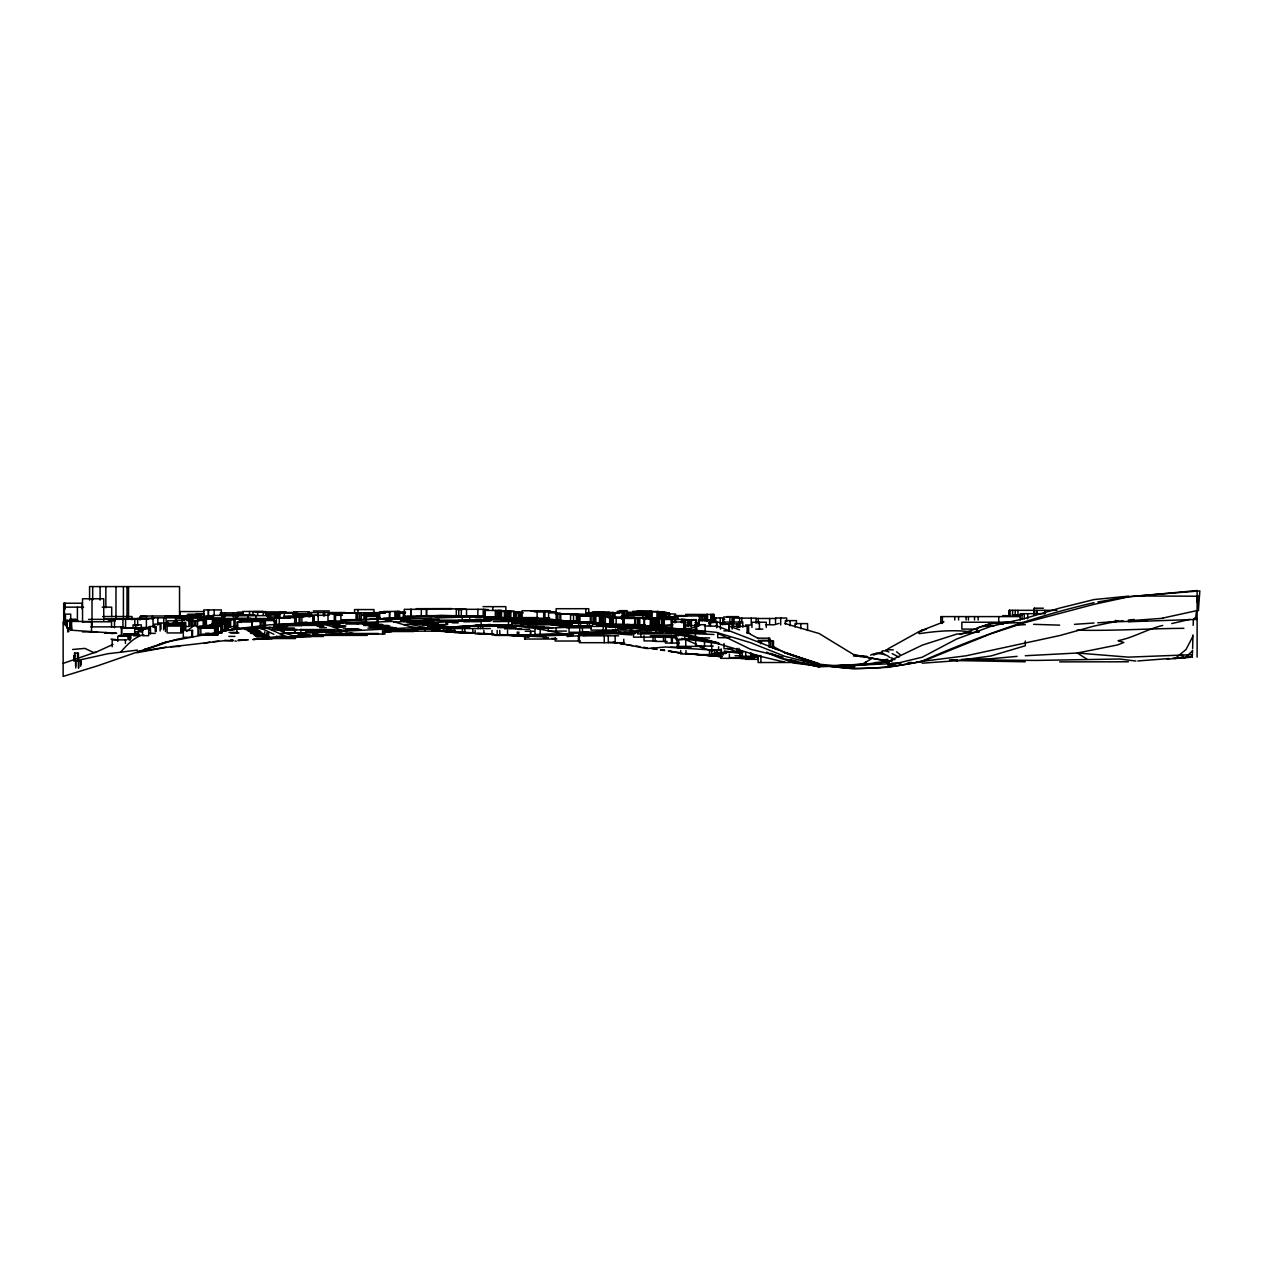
<?xml version="1.0" encoding="UTF-8"?>
<svg xmlns="http://www.w3.org/2000/svg" width="1263" height="1263" viewBox="0 0 1263 1263"><rect width="100%" height="100%" fill="white"/><g stroke="black" fill="none" stroke-linecap="round" stroke-linejoin="round"><path stroke-width="1.5" d="M1192.635 648.472L1192.919 634.957M1193.172 625.39L1193.377 619.738M1192.225 657.439L1192.556 650.271M1196.314 612.239L1195.508 619.454L1194.687 618.049M1196.724 602.277L1197.545 596.894L1198.366 610.597L1199.85 590.91L1128.396 596.625L1097.847 601.993M1192.888 636.315L1186.036 649.482L1174.953 658.702M75.196 660.991L107.955 653.713L120.569 652.229C126.932 645.014 134.099 637.041 143.777 634.705M186.561 631.421L194.044 625.39L197.438 625.848M1184.726 657.991L1192.525 650.903M862.85 663.817L872.228 658.291L868.77 657.66M926.647 628.895L918.185 632.51L919.353 633.647C936.372 631.184 954.118 629.479 971.279 631.974M1135.911 661.07L1119.571 659.018L1036.276 660.423L962.438 659.775M887.857 648.914L922.211 629.858M1005.159 623.18L1022.746 622.501M1168.922 658.544L1137.821 660.959M112.975 644.43L97.519 651.503L63.15 663.391M988.424 624.38L997.77 622.77M601.504 625.943L646.388 628.879C671.063 629.163 695.834 636.584 719.263 643.356M488.86 624.601L429.325 628.485L490.344 624.617M432.704 628.611L419.379 629.006M136.736 652.75L164.869 647.587L224.782 640.625L232.55 640.83M235.865 627.553L230.466 629.748L219.92 631.516M922.211 630.253L943.919 621.775M239.307 628.153L225.524 630.584M960.196 634.5L990.934 623.164C988.613 626.795 970.773 626.038 977.878 632.021M1197.119 657.092L1197.119 590.531L1128.396 596.91L1094.026 604.33L1025.303 622.533L990.934 633.758L922.211 661.544L887.857 667.322L853.488 668.869L819.134 665.048L784.765 656.302L750.396 642.63L716.042 632.274L647.319 625.864L612.95 624.869L544.227 618.933L441.134 615.397L269.319 624.838L234.965 628.99L166.242 641.983L97.519 665.854L63.15 676.415L63.15 621.743M441.134 627.664L442.603 627.19L441.134 627.301M159.501 644.209L166.242 642.046M425.236 628.658C406.26 628.753 387.836 615.728 368.464 619.549M986.277 625.011L982.882 626.527L986.956 625.817M694.729 627.427L688.209 628.753L690.861 629.653M341.61 633.347L329.217 635.052L252.805 639.52M576.986 621.222L548.821 621.933M586.19 621.901L591.763 622.264M1094.026 602.656C1034.886 616.249 977.736 636.789 922.211 661.102C882.632 669.927 840.7 672.027 801.547 660.028L806.552 659.87L819.134 664.227L833.296 665.475L853.993 665.017M204.022 643.467L209.69 642.078M421.368 628.232L416.159 629.132M238.028 640.736L246.838 639.71M887.857 665.49L922.211 657.218L956.58 639.046L990.934 626.353L1025.303 618.349L1059.657 608.087L1094.026 599.562L1128.396 596.152M260.683 627.016C271.087 627.995 279.944 635.131 289.432 637.215L254.605 639.189L303.688 636.047M854.83 666.817L847.094 666.832M875.212 662.554L891.946 661.117M1171.748 623.559L1189.809 619.407M386.383 631.2L413.68 629.227L412.385 629.085M184.682 638.083C170.584 639.331 158.159 646.703 144.519 649.229M418.29 629.085L411.959 629.416M329.832 635.021L331.427 634.689L313.161 635.589M1118.402 620.938L1094.026 626.069L1059.657 635.573L966.069 655.797L916.859 662.033M889.594 661.607C880.832 662.68 893.478 665.648 896.604 665.617M571.034 620.938L569.629 621.222L569.755 624.743M564.529 621.854L570.544 621.27M708.827 622.927L715.6 621.964L710.974 621.649M421.116 623.685L411.201 624.538L429.515 628.406M322.333 635.384L312.75 632.826L280.054 633.521M283.875 635.731L253.468 639.52M563.961 621.017L558.593 621.917L548.979 620.749M886.61 662.412L889.073 662.112M166.242 647.145L142.766 650.887M254.337 638.889L258.962 638.478M559.919 620.701L555.641 621.412M1162.749 625.438C1147.657 628.958 1133.669 637.578 1118.071 640.688L1123.833 642.457L1117.471 644.951L1077.323 653.018L1025.303 655.734M244.359 628.248L233.56 629.258M882.127 660.139L887.857 659.27M415.101 628.737L418.685 628.216M875.796 663.407L887.857 661.686L922.211 645.156L956.58 634.137L979.488 631.879M306.941 622.028L297.942 623.18M137.572 651.487L141.361 650.966M987.145 625.832L994.076 625.738M860.087 656.744L863.829 656.239M120.569 652.229L137.351 650.082M248.369 639.82L240.728 640.073M873.08 654.96L874.864 654.739M876.554 663.77L879.095 663.454M605.387 624.08L623.717 624.427M1108.867 622.059L1147.041 620.78M656.902 626.48L672.958 624.869M213.384 641.667L218.909 641.067M1128.396 620.07L1134.032 619.47M578.596 634.468L612.95 632.479L634.942 633.631M342.983 633.363L338.058 633.742M557.836 622.091L536.586 623.085L591.542 622.327M576.812 621.617L550.352 621.933M566.582 621.838L563.077 621.57M641.083 625.343L625.517 624.475M1190.267 657.328L1167.123 659.175M391.498 630.142L397.229 629.637M72.591 649.482L84.905 648.393L93.415 652.418L95.909 652.497M1162.749 618.081L1198.587 610.25M853.488 665.206L880.721 662.854M383.984 631.342L404.523 629.59M383.873 631.437L404.87 629.653M1172.806 658.212L1192.256 656.602M1094.026 623.006L1074.529 624.332M1109.103 622.043L1097.8 622.801M1112.861 621.743L1116.618 621.443L1115.671 620.338M133.767 635.873L137.556 635.573M718.363 642.772L692.534 638.478M900.677 663.264L845.626 665.68M440.755 628.264L490.77 624.538M961.585 659.381L990.934 658.749L1017.11 656.365M1128.396 620.828L1162.749 618.286M907.955 662.696L911.523 662.444M439.224 619.454L393.646 622.185M922.211 663.201L956.58 660.723L990.934 655.971L1025.303 645.756L1025.303 641.02M277.797 638.02L279.218 637.926L276.439 636.205M353.324 633.347L336.874 634.436M338.058 634.263L351.414 633.331M415.59 627.49L312.75 632.826M346.804 631.689L340.947 630.048L271.577 629.921M502.658 634.673L533.554 636.236L573.402 634.815M291.216 637.105L347.593 633.394M340.6 634.184L352.219 633.41M1013.81 621.617L995.118 623.306L1003.611 624.001M870.633 655.197C872.401 652.908 885.489 652.766 889.626 657.407M232.55 639.788L230.924 639.82L233.402 640.515L224.435 640.467M384.441 631.247L442.95 627.916L441.134 627.9M1086.954 659.175L1077.323 653.018L1128.396 657.139L1192.351 654.692M509.857 625.438L537.328 628.642L572.881 627.064M322.775 634.61L313.24 635.163L326.596 634.642M543.358 637.91L548.047 638.083M299.82 635.921L294.026 636.236L301.778 635.952M675.879 619.375L678.12 619.28M766.673 652.118C802.163 670.637 841.963 667.559 880.216 662.933L819.134 666.864L801.942 662.57M1016.21 625.122L1025.303 624.648M1113.934 621.396L1123.186 620.907M1197.119 619.359L1128.396 621.759M404.049 624.648L475.504 619.88L524.145 619.833M427.762 628.437L413.348 629.306M330.448 634.658L313.256 635.463M493.28 621.601L552.057 621.017M957.386 659.981L952.113 660.154L957.701 660.533L952.334 659.996L955.87 659.933M612.95 631.753L521.935 635.557L505.989 634.705M521.319 623.701L530.87 623.259M1183.889 628.327C1148.225 628.564 1112.624 631.026 1076.944 630.158M301.32 636.426C289.843 637.831 280.591 628.753 269.319 627.411M1194.34 618.791L1195.777 618.728M530.87 623.322L521.319 623.733L588.211 622.533M469.173 625.99L473.925 625.801M511.768 622.88L532.765 622.043M294.595 636.268L303.688 635.889M521.303 622.249L528.755 622.012M469.11 626.148L475.504 625.943M536.586 622.059L511.768 622.991L559.493 622.028M540.959 621.68L575.139 621.096L571.902 620.733M475.504 625.848L468.873 626.085L470.152 626.116M126.079 628.327L131.873 628.121M385.578 619.644L479.829 616.533M592.852 622.438L555.609 622.043M391.372 621.491L275.05 625.264M867.713 664.006L831.464 666.122M416.964 616.155L423.405 615.965M662.586 625.943L647.319 626.369L632.795 624.585L638.983 624.853L637.562 624.632M141.014 627.9L150.171 627.664M548.016 620.78L540.564 621.001L549.405 621.112M238.265 639.962L241.549 639.883M690.735 629.148L655.418 628.769L640.467 625.848M567.055 636.505L612.95 633.631L631.942 634.926L618.744 632.084M894.946 659.57L892.294 659.523L891.331 661.007M555.089 621.428L540.406 621.743L560.235 621.664M170.568 646.624L179.709 646.435M570.087 620.764L540.611 621.285M561.404 621.775L576.686 621.507M951.292 660.265L952.444 660.249L949.381 659.87M774.993 649.119L779.003 649.766M563.314 621.98L576.686 621.806M411.77 624.427L409.796 624.19M1059.657 625.153L1033.608 624.332M509.178 618.112L519.582 617.86L544.227 620.465M551.678 622.675L592.331 622.817M1128.396 661.78L1059.657 661.891M568.003 621.838L576.828 621.822M662.365 625.374L671.774 625.359M483.003 606.65L505.863 606.65L505.863 612.539M83.611 607.156L64.192 607.156L64.192 624.332L64.539 607.156M102.161 607.156L111.697 607.156L111.697 616.707M1034.271 608.198L1034.271 615.081L1034.255 608.198L1043.364 608.198M416.253 608.687L451.491 608.577M465.368 608.924L426.278 608.798L426.278 615.665L458.753 615.665L458.753 608.798M428.694 609.334L404.271 609.334L404.128 618.949M485.181 609.303L461.311 609.303L461.311 616.17L485.181 616.17M457.395 609.555L462.511 609.555M484.787 609.571L488.26 609.571M1035.723 610.329L1009.026 610.329L1009.026 615.476M1056.91 610.329L1036.339 610.329L1036.339 613.771M540.974 610.739L522.061 610.739L522.061 617.607L537.833 617.607M619.312 610.661L627.143 610.661L627.143 615.807M313.319 610.929L329.39 610.929M500.843 610.96L509.352 610.96L509.352 617.828L493.233 617.828M530.728 610.866L550.463 610.866M499.927 611.26L513.694 611.26L513.694 618.128L483.303 618.128M532.749 611.166L549.294 611.166M636.631 611.245L651.85 611.245L651.85 618.128L637.531 617.939M203.896 611.56L180.056 611.56L180.056 617.402M263.209 611.466L242.733 611.466L242.733 614.907M383.447 611.45L399.692 611.45L399.692 618.333L383.447 618.333M499.927 611.497L515.051 611.497L515.051 618.365L489.981 618.365M535.259 611.529L547.653 611.529M617.086 611.418L623.985 611.418L623.985 614.86M632.731 611.339L658.512 611.529L658.512 618.412M534.138 611.718L554.252 611.718M626.701 611.624L627.569 611.624M638.21 611.608L661.97 611.845L661.97 618.728M255.079 611.892L286.038 611.892M389.604 611.955L379.405 611.955L379.405 618.838L389.604 618.838L389.604 611.955L389.462 618.838M397.75 612.066L405.676 612.066M514.42 612.113L519.819 612.113L519.819 618.981L507.963 618.981M592.615 612.002L604.298 612.002M237.302 612.176L242.906 612.176M555.373 612.302L556.162 612.302M593.721 612.208L609.524 612.208M660.849 612.129L664.512 612.129L664.512 617.291M293.726 612.46L279.944 612.46L279.944 617.607M308.346 612.587L345.415 612.508M371.827 612.634L383.873 612.634M514.136 612.397L521.319 612.397L521.319 619.265L509.415 619.265M587.895 612.634L613.818 612.476L613.818 617.623M661.007 612.413L666.58 612.413L666.58 617.56M220.22 612.855L242.985 612.855M265.293 612.823L288.627 612.823M328.491 612.902L385.468 612.729M398.492 612.681L404.176 612.681M513.946 612.681L522.771 612.681M597.746 612.729L610.218 612.729M631.689 612.713L633.158 612.713M660.754 612.744L669.422 612.744L669.422 616.186M272.524 612.95L295.084 613.013M357.318 613.108L340.884 613.139L340.884 620.022L357.255 620.022L357.255 613.139M385.168 613.06L376.248 613.06L376.248 616.502M398.003 612.965L405.391 613.108M513.978 612.95L523.024 612.95M586.664 613.123L618.933 613.044M265.088 613.344L268.861 613.344M332.295 613.344L342.431 613.297M364.06 613.344L373.627 613.376M555.531 613.234L560.74 613.234L560.74 620.117L544.937 620.117M597.036 613.187L618.681 613.187M629.716 613.329L648.314 613.329L648.314 618.491M307.319 613.597L311.345 613.597M1044.612 613.676L1020.251 613.676L1020.251 620.022M196.207 613.802L204.448 613.802M301.494 613.881L311.519 613.881L292.984 614.15M342.32 613.818L328.001 613.96L328.001 620.828L335.516 620.828L335.516 613.96M557.409 613.913L574.791 613.913M237.081 614.086L243.459 614.086M333.164 613.96L340.726 613.96M555.42 614.102L577.98 614.15M627.727 614.197L645.867 614.197L645.867 617.623M667.985 613.976L675.516 613.976L675.516 617.418M187.871 614.244L203.959 614.244M219.762 614.465L237.697 614.465M265.688 614.276L280.702 614.276M292.921 614.339L301.762 614.339M335.437 614.228L341.231 614.228M555.594 614.244L610.755 614.26L610.645 623.827M685.698 614.402L714.021 614.481L714.021 621.364L712.79 621.364M219.809 614.749L223.346 614.749M250.137 614.639L253.863 614.639M294.216 614.718L307.383 614.718M362.876 614.607L371.559 614.607M575.928 614.528L583.853 614.671M233.75 614.781L239.623 614.781M298.542 614.844L310.635 614.844M362.386 614.765L379.484 614.876M570.497 614.765L588.779 614.765M233.213 615.16L252.505 615.207M306.577 615.034L318.276 615.081L318.181 621.949M370.896 615.034L379.768 615.034M576.717 615.097L584.422 615.081M186.608 615.286L200.359 615.286M256.121 615.318L212.152 615.444L212.152 619.107M316.066 615.302L329.138 615.302M334.806 615.302L342.462 615.302M362.56 615.302L366.491 615.302L366.491 622.17L316.066 622.17M600.809 615.523L578.028 615.365L578.028 620.512M223.472 615.681L268.23 615.649L268.23 619.312M603.714 615.76L577.949 615.713L577.949 622.58M674.331 615.57L687.167 615.57M186.924 615.997L140.698 615.997L140.698 619.438M207.179 615.886L213.052 615.886M266.682 616.028L278.413 616.028M600.541 615.934L612.808 615.87M165.248 616.091L192.181 616.091M195.654 616.218L212.342 616.218M283.828 616.186L295.51 616.186M304.857 616.328L310.714 616.328M404.271 616.202L428.694 616.202M102.65 616.533L132.015 616.533L132.015 619.738M146.729 616.533L139.988 616.533L139.988 619.975M287.743 616.533L305.693 616.533M365.433 616.486L378.111 616.486L378.111 623.369L361.565 623.369M407.096 616.549L431.851 616.549M434.456 616.423L484.724 616.439M599.83 616.423L605.372 616.423L605.372 623.291L602.956 623.291L602.956 616.423M1020.251 616.597L940.777 616.597L940.777 623.464M175.746 616.707L213.21 616.66M308.425 616.707L310.224 616.707M726.746 616.628L738.602 616.628M285.185 617.054L303.594 616.897M599.925 616.96L613.092 617.039L613.092 623.906L592.126 623.827M661.323 616.912L674.268 616.912M198.275 617.291L166.1 617.291L166.1 624.632M376.816 617.386L380.321 617.386M608.529 617.149L634.531 617.228M661.812 617.37L677.347 617.37M376.627 617.449L380.289 617.449M609.729 617.639L626.038 617.639M186.577 617.796L153.044 617.796L153.044 626.953M285.549 617.654L287.096 617.654M543.927 617.749L549.594 617.749M608.498 617.796L625.027 617.86M628.564 617.765L649.071 617.875M189.339 618.128L222.051 618.128M268.166 618.033L290.348 617.939M653.524 618.049L672.784 617.907M713.09 617.939L722.752 617.939L722.752 624.806M153.991 618.381L137.667 618.381L137.667 625.706M190.539 618.286L175.967 618.286L175.967 623.78M232.976 618.239L250.516 618.239M535.259 618.396L547.653 618.396M649.04 618.396L658.07 618.317M661.844 618.349L674.931 618.349M115.517 618.681L153.786 618.507M200.359 618.538L233.702 618.475M247.895 618.523L272.24 618.491M534.138 618.586L549.279 618.586M648.472 618.507L656.129 618.507L656.129 625.374L651.74 625.374M756.063 618.491L776.208 618.491M112.833 618.886L141.614 618.838M214.11 618.949L240.207 618.949L240.207 622.375M259.325 618.933L274.576 618.933M392.193 618.949L410.254 618.949M497.259 618.791L518.225 618.791L518.225 611.924M537.485 618.917L549.516 618.917M654.139 618.759L644.509 618.949L644.509 625.817L662.554 625.943M662.317 618.744L672.326 618.917L672.374 628.848M64.966 619.233L65.155 624.948M69.623 619.233L75.954 619.233M105.066 619.217L130.863 619.217M197.675 619.154L245.148 619.154M260.446 619.044L274.008 619.044M500.653 619.059L505.468 619.059M538.954 619.17L549.01 619.17M653.697 619.186L649.119 619.186L653.697 619.423M661.701 619.075L669.501 619.075M88.568 619.391L148.592 619.249M255.41 619.486L270.629 619.486M500.543 619.423L506.352 619.423M540.248 619.249L549.279 619.249M661.512 619.486L685.067 619.407L685.067 622.848M723.099 619.312L724.788 619.312M240.791 619.675L254.416 619.675M342.368 619.738L363.965 619.612L363.965 612.744M511.073 619.549L522.771 619.549M542.237 619.501L553.999 619.501M683.504 619.644L688.556 619.644L688.556 626.527M215.105 619.817L235.139 619.817L235.139 626.685L228.303 626.685M253.784 619.833L270.961 619.833M683.362 619.865L690.451 619.865L690.451 625.011M184.493 620.18L177.12 620.18L177.12 623.622M214.205 620.228L230.64 620.228L230.64 627.111L229.424 627.111M423.831 620.18L486.665 620.18L486.665 616.739M512.62 620.038L525.345 620.038M685.951 620.228L696.008 620.133M66.592 620.512L78.022 620.512M400.56 620.496L430.888 620.496M458.043 620.512L491.149 620.512M507.031 620.417L530.997 620.417M186.94 620.591L199.538 620.591M229.424 620.717L213.905 620.717L213.905 624.143M251.163 620.559L275.034 620.559L275.034 627.427L251.163 627.427M427.241 620.733L490.897 620.733L490.897 617.307M557.409 620.78L574.791 620.796M108.381 620.843L115.28 620.843M175.225 620.812L167.616 620.812L167.616 625.974M239.765 620.922L250.295 620.922M479.735 620.891L488.892 620.891M541.322 621.001L576.844 621.017M244.612 621.238L265.388 621.254L265.388 628.121L251.1 628.121M451.601 621.128L458.485 621.128M458.99 621.285L465.858 621.285M550.652 621.254L577.317 621.143M66.844 621.349L91.536 621.585L91.536 631.895L82.474 631.895M216.589 621.412L228.003 621.412L227.766 629.163L226.582 629.163L226.582 622.296M240.333 621.333L263.951 621.443M403.386 621.554L415.085 621.554M562.493 621.554L577.333 621.554M82.695 621.791L111.57 621.791L111.57 627.285M463.632 621.759L470.168 621.759M471.431 621.664L479.877 621.664M541.432 621.68L555.941 621.68M564.466 621.743L577.459 621.743M252.853 621.87L237.018 621.901L237.018 628.769L254.652 628.737M314.661 621.949L318.276 621.949M537.28 622.075L567.308 622.091M569.234 621.949L593.263 622.106M722.483 622.043L742.786 622.043L742.786 627.206M214.473 622.296L227.766 622.296M416.632 622.17L432.562 622.17M449.281 622.17L456.953 622.17M538.575 622.264L561.924 622.264M563.756 622.28L595.836 622.233L595.836 615.365M1006.99 622.233L961.869 622.233L961.869 629.1L977.562 629.1M173.157 622.422L185.74 622.422L185.74 629.29L184.745 629.29L184.745 622.422M407.239 622.501L434.44 622.391M534.896 622.627L594.21 622.58L594.21 615.713M709.332 622.438L716.674 622.438L716.674 627.6M418.763 622.785L435.956 622.785M452.265 622.848L458.28 622.848M547.305 622.88L593.863 622.675M595.947 622.675L602.514 622.801L602.514 615.934M695.487 622.848L699.37 622.848M157.717 622.975L165.232 622.975L165.232 628.121M213.479 623.069L224.972 623.069M329.248 623.133L343.189 623.133M565.445 622.927L575.581 622.927M167.505 623.354L183.83 623.354L183.83 630.237M299.457 623.212L303.909 623.212M304.857 623.196L311.708 623.196M320.502 623.306L331.127 623.306M420.847 623.291L438.293 623.291M521.808 623.433L527.634 623.433M545.995 623.259L547.447 623.259M574.255 623.227L599.309 623.369M165.106 623.543L168.958 623.543M308.425 623.575L315.813 623.575M522.708 623.669L535.386 623.669M595.41 623.543L599.136 623.543M65.202 623.843L63.703 623.843L63.703 603.225L82.095 603.225L82.095 608.845M289.385 623.764L308.74 623.906M357.35 623.89L368.701 623.89M521.872 623.811L528.881 623.811M720.731 623.954L737.987 623.954L737.987 627.395M211.647 623.969L225.572 623.969L225.572 630.837L220.788 630.837M345.778 624.017L358.108 624.017M521.508 624.143L535.196 624.143M593.026 624.033L609.476 624.033M300.72 624.317L279.281 624.475L279.281 617.607L296.268 617.607L296.268 624.475M362.844 624.332L382.026 624.332M522.093 624.269L547.226 624.269M290.458 624.538L293.821 624.538M327.859 624.569L339.968 624.569M419.363 624.569L447.607 624.569L447.607 621.128M538.543 624.743L571.997 624.743L571.997 621.317M599.025 624.664L628.169 624.601M628.564 624.632L645.267 624.743M274.008 624.932L290.348 624.822M422.221 625.011L444.781 625.011M596.815 624.901L610.234 624.901M637.531 624.806L644.967 624.806M209.563 625.106L222.525 625.106L222.525 631.974L221.562 631.974M332.611 625.232L339.352 625.232M364.028 625.153L383.273 625.153M510.82 625.122L523.166 625.122M645.267 625.28L624.048 625.264L624.19 617.86M745.549 625.027L751.232 625.027L751.232 618.16M205.506 625.406L221.262 625.422M300.799 625.438L323.502 625.311M363.697 625.469L388.325 625.469M475.567 625.406L504.205 625.406M618.538 625.517L634.815 625.311M65.439 625.595L65.439 614.15L70.712 614.15L70.712 619.88M286.559 625.69L301.399 625.69M333.227 625.659L344.168 625.659M426.862 625.58L440.519 625.58M474.493 625.722L522.424 625.722L522.424 622.28M610.582 625.659L630.19 625.659M643.199 625.627L644.304 625.627M649.214 625.58L653.524 625.58L653.524 618.712M672.326 625.801L664.322 625.801L664.322 618.917M199.586 626.038L206.374 626.038L206.374 619.154M233.544 625.817L237.428 625.817M334.711 626.022L345.967 626.022M368.749 625.927L389.699 625.927M468.32 625.848L510.536 625.848M517.877 626.022L537.485 626.022M559.667 626.022L592.426 625.927M427.683 626.243L444.639 626.243M494.354 626.243L508.484 626.243M645.803 626.227L662.522 626.227L662.522 619.359M732.493 626.337L748.612 626.337L748.612 633.205L747.143 633.205L747.143 626.337M185.582 626.495L188.897 626.495L188.897 619.628M205.711 626.385L221.83 626.385L221.83 633.252L217.062 633.252M274.26 626.432L287.601 626.432M317.171 626.369L323.817 626.369M334.963 626.432L342.826 626.432M528.66 626.574L544.242 626.574M616.597 626.401L571.792 626.401L571.792 621.254M650.871 626.353L662.901 626.337M199.128 626.716L204.638 626.716L204.638 619.833L197.549 619.833L197.549 626.716M274.008 626.78L284.759 626.78M371.117 626.637L388.909 626.637M429.404 626.669L447.291 626.669M615.176 626.622L635.068 626.622M66.513 626.906L67.176 620.038L66.797 627.395M71.549 626.874L70.933 630.316M90.762 626.874L121.706 626.874L121.706 633.758M335.737 627.032L345.241 627.032M446.486 626.985L466.884 626.985M121.122 627.379L124.848 627.379M200.217 627.316L197.217 627.316L197.217 620.449L203.785 620.449L203.785 627.316M369.933 627.301L392.351 627.253M449.817 627.174L469.836 627.174M534.217 627.253L549.152 627.253M141.156 627.537L150.202 627.537M202.033 627.458L217.615 627.458L217.615 634.326L202.033 634.326M319.665 627.648L326.407 627.648M430.778 627.443L448.728 627.443M497.606 627.648L515.572 627.648M120.838 627.853L134.731 627.79L134.731 634.658M139.214 627.743L150.029 627.743M377.479 627.695L396.093 627.695M438.466 627.806L446.865 627.806M566.329 627.822L591.289 627.822M124.548 628.153L141.061 628.153M273.345 627.995L294.137 627.995M367.912 628.09L376.074 628.09M538.654 628.058L552.626 628.058M618.886 628.074L640.862 628.074M657.881 628.121L672.453 628.121M71.028 628.264L66.971 628.216L66.797 620.512M135.22 628.39L140.288 628.39M228.003 628.279L227.008 628.279L227.008 621.412M252.568 628.311L263.951 628.311L264.014 621.254M377.037 628.516L395.761 628.516M414.185 628.485L490.312 628.548M620.101 628.674L626.543 628.674M67.87 628.721L71.738 628.721M343.189 628.816L357.571 628.816M415.369 628.942L438.514 628.769M504.521 628.816L521.319 628.816M664.812 628.721L671.19 628.721M135.425 629.163L145.087 629.163M244.738 629.163L256.831 629.163M345.825 629.148L359.024 629.148M381.821 629.053L398.966 629.053M755.716 629.132L762.852 629.132M277.371 629.479L296.916 629.479M415.385 629.242L440.013 629.242M518.067 629.369L529.686 629.369M245.843 629.716L257.92 629.716M300.215 629.542L334.6 629.542M346.899 629.606L360.255 629.606M397.135 629.732L413.585 629.732M224.009 629.937L224.972 629.937M226.614 629.874L234.46 629.874M693.261 629.937L696.418 629.937M345.967 630.205L361.407 630.205M632.858 630.095L591.037 630.095L591.037 626.653M138.22 630.332L143.177 630.332M247.501 630.679L259.625 630.679M384.631 630.711L414.217 630.726M668.174 630.726L692.266 630.726M629.858 630.805L651.534 630.805M723.841 630.869L729.272 630.869L729.272 624.001L720.431 624.001L720.431 629.148M384.205 631.216L403.055 631.263M404.744 631.153L452.091 631.153M525.203 631.279L533.933 631.279M566.503 631.074L548.253 631.074L548.253 627.632M597.067 631.137L611.229 631.137M249.016 631.468L260.225 631.468M383.968 631.516L413.996 631.516M605.04 631.421L616.186 631.421M134.494 631.832L142.451 631.832M305.835 631.768L339.763 631.768M383.92 631.784L391.593 631.784M384.11 631.942L389.209 631.942M603.698 632.068L582.432 632.068L582.432 628.627M673.179 631.895L697.523 631.895M217.347 632.305L221.262 632.305M250.295 632.226L261.394 632.226M588.542 632.289L569.06 632.289L569.06 628.863M638.352 632.305L615.697 632.305L615.697 628.863M229.045 632.416L237.839 632.416M616.344 632.558L635.605 632.558M662.901 632.416L640.025 632.416L640.025 628.99M305.962 632.81L284.001 632.81L284.001 629.369M475.456 632.684L454.506 632.684L454.506 627.522M230.892 633.016L238.944 633.016M475.725 633.11L464.8 633.11L464.8 629.684M678.847 633.11L705.891 633.11M149.145 633.363L155.27 633.363M205.711 633.252L209.5 633.252M250.563 633.379L263.083 633.379M344.61 633.489L378.411 633.489M492.917 633.837L475.125 633.837L475.125 630.395M671.506 633.884L637.483 633.884L637.483 630.442M253.295 634.215L264.109 634.215M325.601 634.073L384.962 634.073L384.962 628.927M535.07 634.452L559.809 634.452M297.926 634.705L310.13 634.705M539.522 634.563L552.705 634.563M312.166 634.831L336.432 634.831M527.934 634.989L492.002 634.989L492.002 630.411M545.158 634.815L530.381 634.815L530.381 631.374M119.922 635.226L130.847 635.226L130.847 638.668M254.352 635.21L265.877 635.21M322.065 635.021L365.575 635.021M526.56 635.021L539.112 635.021M315.197 635.384L367.28 635.384M495.112 635.415L518.509 635.415M119.132 635.652L130.073 635.652M650.35 635.699L678.72 635.699M583.206 635.826L618.602 635.826M129.031 636.284L117.791 636.284L117.791 641.43M255.252 636.189L267.867 636.189L267.867 632.763M228.792 636.378L234.902 636.378M294.39 636.473L323.407 636.473M256.563 636.852L269.682 636.852M295.226 636.615L310.982 636.615M676.526 637.136L633.521 637.136L633.521 631.989M709.68 637.91L695.439 637.91L695.439 634.468M729.825 637.689L717.731 637.689L717.731 632.542M269.035 638.083L274.639 638.083M758.258 638.178L769.799 638.178L769.799 641.62M271.608 638.541L295.542 638.541M260.052 638.762L271.877 638.762M556.841 639.031L524.713 639.031L524.713 635.589M697.413 639.22L700.965 639.22M701.754 639.488L676.021 639.488L676.021 634.326M682.194 639.52L678.61 639.52L678.61 646.388L700.491 646.388M126.489 639.883L112.17 639.883L112.17 646.751M580.427 641.02L555.136 641.02L555.136 637.578M656.207 640.909L644.051 640.909L644.051 635.763M758.289 640.941L773.493 640.941L773.493 647.808L772.593 647.808L772.593 640.941M667.117 641.43L655.118 641.43L655.118 637.989M624.475 642.693L579.37 642.693L579.37 635.826M679.162 643.041L665.38 643.041L665.38 637.894M713.263 646.088L695.645 646.088L695.645 640.941M670.306 647.288L679.462 647.288M690.956 647.73L677.268 647.73L677.268 644.304M733.377 648.708L723.983 648.708L723.983 643.546M721.52 650.208L711.811 650.208L711.811 646.767M743.733 651.803L736.929 651.803L736.929 648.377M736.771 652.324L721.189 652.324L721.189 648.898M726.288 653.445L711.448 653.445L711.448 650.019M697.444 653.966L680.662 653.966L680.662 650.524M698.534 654.597L710.769 654.597M704.312 654.755L723.383 654.929M735.003 655.75L738.808 655.75M73.87 655.939L73.87 661.086L73.838 655.939L75.638 655.939M758.747 656.271L739.834 656.271L739.834 651.108M754.674 657.202L757.768 657.202M751.627 657.628L729.383 657.628L729.383 654.187M746.97 657.66L754.674 657.66M720.62 658.339L742.297 658.339M741.46 658.686L754.137 658.686M745.517 659.333L758.147 659.333M801.326 662.475L758.116 662.522L758.116 655.655L760.879 655.655L760.879 662.522M792.785 662.822L803.615 662.822M796.748 663.533L803.789 663.533M589.679 622.422L590.626 622.422M1025.303 661.78L956.58 660.581M1002.838 615.649L1010.321 615.697M1021.814 615.002L1011.979 615.144L1020.551 615.365M1199.297 596.231L1135.532 595.962M475.504 617.718L481.235 617.796M485.039 617.844L496.501 618.002M541.038 620.307L509.857 619.896M252.126 628.2L266.304 628.39M705.18 640.088L653.95 629.921L597.431 625.817M684.83 625.39L699.023 625.769M688.888 638.383L713.216 641.841L658.386 629.59L599.357 625.832M704.438 625.99L715.016 626.164M456.369 632.258L475.504 633.252L431.599 630.805M612.95 617.133L615.76 617.197M853.488 656.002L866.86 656.286M255.489 638.873L256.342 638.904M588.7 622.075L592.442 622.17M564.624 622.043L593.278 622.848M123.742 634.073L139.435 634.658M593.531 622.912L577.98 622.343M138.298 634.658L126.726 634.152L129.473 634.247M482.987 633.41L493.801 634.058M491.149 634.058L477.335 633.347L492.87 634.215M90.131 631.832L97.519 632.1M674.158 632.889L713.974 634.484M125.732 634.042L139.025 634.626M131.873 634.389L139.625 634.673M623.875 632.384L635.321 632.905L631.516 631.942M104.592 633.063L113.433 633.41M124.232 633.931L139.372 634.61L124.232 633.9L136.593 634.579M627.269 624.538L645.488 625.311M131.873 634.294L139.372 634.61M511.768 618.27L530.839 619.107M444.939 631.642L475.504 633.237M529.276 636.726L499.406 634.642L545.9 637.026M721.773 656.665L685.493 653.539M738.95 657.423L742.77 657.597M105.145 633.047L112.786 633.41M721.599 622.896L724.694 623.038M456.243 631.879L436.035 630.853M475.504 633.142L463.805 632.258M548.047 638.225L543.643 637.989M551.868 638.415L555.673 638.604M105.145 632.905L114.696 633.394M802.652 662.949L800.505 662.838L804.231 663.107M71.896 630.253L116.512 633.284M830.312 665.822L841.505 666.501M105.145 632.589L116.606 633.331M544.227 637.657L548.047 637.91M534.438 623.259L538.354 623.527M500.748 634.61L529.023 636.836M528.518 636.52L519.046 635.794M609.129 642.22L612.95 642.504M670.29 635.968L676.037 636.441M111.018 639.078L117.57 639.804M695.076 622.643L698.897 622.975M675.942 637.941L653.034 635.936L653.003 640.909M681.673 638.447L683.062 638.589M686.409 638.952L719.057 643.783M877.043 653.666L875.543 653.492L880.737 652.418L884.826 654.55M720.984 650.619L665.617 647.003L646.988 648.551L626.732 644.73M234.965 641.004L236.276 641.162M1193.803 618.507L1194.956 618.649M779.05 623.385L774.187 624.806L765.788 624.743M694.745 624.601L699.765 625.28M1110.066 622.201L1111.661 622.422M695.029 624.917L698.865 625.485M724.283 650.998L739.85 653.381M616.77 642.851L612.95 642.251L617.528 643.088M620.591 643.435L624.411 644.019M651.14 648.472L656.855 649.356L653.034 648.614M695.218 625.28L698.66 625.801M619.391 643.372L632.589 645.582M636.142 645.977L639.946 646.735M643.641 647.303L647.319 647.887M653.034 648.472L656.855 649.071M660.675 649.687L664.496 650.303M670.227 651.219L674.047 651.834M677.852 652.434L681.673 653.05M853.488 655.102L887.857 660.849M314.077 622.122L330.748 626.132L340.947 630.048M550.052 624.427L567.182 627.332M629.621 624.68L648.914 628.785M537.328 628.642L569.945 635.052M653.95 629.921L648.519 628.958M620.465 643.609L624.853 644.398M550.81 621.696L551.773 621.87M751.943 655.592L758.447 656.855M643.451 625.69L662.128 629.274M887.857 661.465L853.488 654.487L819.134 633.521L784.765 623.48M888.884 652.008C887.479 650.729 879.474 649.924 882.505 652.355M442.934 628.295L455.533 630.947M717.984 643.656L759 655.876M255.331 627.158L263.856 629.558L273.897 634.294M784.765 658.923L819.134 666.975M750.396 653.966L784.765 662.144M782.855 657.155L750.396 649.214L717.763 633.237M790.496 659.712L798.121 661.623M612.95 629.606L616.597 630.537M716.042 652.103L721.047 653.46M655.418 628.769L658.37 629.59M712.727 651.155L700.097 647.161L703.965 647.43L699.955 645.772M819.134 663.612L784.765 652.655L819.134 664.37M628.942 632.652L631.753 633.489M890.889 657.77L892.736 658.339M690.64 638.194L694.287 639.346M727.109 648.345L741.602 653.366M819.134 664.212L784.765 652.276L716.042 625.674M716.042 621.364L725.088 624.632M728.704 625.943L739.55 629.874M746.78 632.495L750.396 633.805M815.503 663.991L784.765 652.734L772.735 646.261M901.798 664.701L898.861 663.249L891.646 663.312M770.698 653.334L783.013 658.212M893.288 649.845L885.947 649.703L886.784 649.987M898.94 657.155L892.231 653.65M1181.9 655.118L1183.273 655.686L1183.163 657.676L1180.968 657.344M686.441 640.025L696.576 644.335M761.621 642.409L758.289 640.736L759.631 642.551M769.988 646.609L773.319 648.282M772.088 646.814L777.14 649.419M750.396 634.247L759 638.873M896.556 651.787L900.061 654.581M865.644 662.144L867.602 664.496M1044.943 610.329L1044.943 613.771M1027.687 613.676L1027.687 618.823M1024.214 613.676L1024.214 618.823M1022.035 613.676L1022.035 618.823M1017.946 610.329L1017.946 615.476M1015.215 610.329L1015.215 615.476M1012.594 610.329L1012.594 615.476M1009.847 610.329L1009.847 615.476M1009.5 610.329L1009.5 615.476M998.733 616.597L998.733 621.743M978.162 616.597L978.162 620.022M974.531 616.597L974.531 620.022M968.437 616.597L968.437 620.022M966.116 616.597L966.116 620.022M958.57 616.597L958.57 620.022M954.749 616.597L954.749 620.022M942.419 616.597L942.419 623.464M807.562 630.474L807.562 623.606L795.043 623.606L795.043 627.032M800.805 623.606L800.805 628.753M796.464 624.064L796.464 620.622L785.412 620.622L785.412 624.064M790.117 620.622L790.117 625.785M786.66 621.459L786.66 618.017L775.514 618.017L775.514 623.18M780.692 618.017L780.692 624.901M769.641 618.491L769.641 623.638M769.072 640.309L769.072 647.193L770.777 647.193L770.777 640.309L760.736 640.309L760.736 643.751M768.835 638.178L768.835 641.62M766.262 627.411L766.262 622.249L751.974 622.249L751.974 627.411M759.442 622.249L759.442 629.132M758.258 618.491L758.258 623.638M756.063 623.306L756.063 618.16L734.087 618.096L734.087 623.243M750.901 652.829L750.901 656.271M745.723 652.829L745.723 656.271M742.297 651.108L742.297 656.271M741.823 618.096L741.823 623.243M740.481 650.319L740.481 655.465M740.007 622.043L740.007 627.206M739.629 618.096L739.629 623.243M739.313 622.043L739.313 627.206M738.981 648.377L738.981 651.803M736.976 623.954L736.976 627.395M733.172 616.628L733.172 623.496M732.982 623.954L732.982 627.395M732.145 629.116L731.987 616.991L723.683 616.991L723.683 623.859M729.872 616.991L729.872 623.859M728.956 624.001L728.956 630.869M720.226 617.939L720.226 623.085M718.6 646.767L718.6 650.208M717.1 650.019L717.1 653.445M716.642 622.438L716.642 627.6M715.679 617.939L715.679 621.364M714.795 617.939L714.795 621.364M714.558 651.487L714.558 654.929M713.642 614.434L713.642 621.301L710.769 621.301L710.769 614.434M713.09 614.355L713.09 621.238M712.632 614.434L712.632 621.301M711.811 614.355L711.811 621.238M711.385 642.662L711.385 646.088M710.438 622.438L710.453 625.88M710.153 625.153L710.153 620.007L698.534 620.007L698.534 625.153M709.459 651.487L709.459 654.929M709.269 620.007L709.269 625.153M707.58 621.128L707.58 615.981L678.057 615.981L678.057 619.423M707.248 614.26L707.248 621.128M706.87 614.402L706.87 621.27M705.701 615.981L705.701 621.128M704.312 615.981L704.312 621.128M704.501 639.22L704.501 646.088M702.56 615.981L702.56 621.128M700.965 615.981L700.965 621.128M699.37 615.981L699.37 621.128M696.766 624.711L696.766 631.595M696.355 626.543L696.355 619.659L691.035 619.659L691.035 626.543M695.913 619.659L695.913 626.543M691.445 619.659L691.445 626.543M689.393 619.865L689.393 625.011M688.856 636.047L688.856 639.488M687.704 619.644L687.704 626.527M685.967 650.524L685.967 653.966M685.762 639.52L685.762 646.388M684.814 636.047L684.814 639.488M684.293 621.98L684.293 628.848M684.12 621.98L684.12 628.848M683.851 619.407L683.851 622.848M682.509 619.265L682.509 622.706M681.483 619.265L681.483 622.706M677 637.847L677 643.009M675.642 619.265L675.642 622.706M674.568 619.265L674.568 622.706M672.326 637.847L672.326 643.009M671.427 637.894L671.427 643.041M671.158 618.917L671.158 625.801M669.611 613.976L669.611 617.418M668.364 612.744L668.364 616.186M665.317 612.413L665.317 617.56M663.864 619.359L663.864 626.227M663.517 637.989L663.517 641.43M663.407 617.291L663.359 612.002L662.396 612.002L662.396 617.149M662.822 618.049L662.822 624.917L658.291 624.885L658.291 618.017M661.528 618.049L661.528 624.917M660.944 611.845L660.944 618.728M660.423 611.702L660.423 618.57M659.902 611.608L659.902 618.491M659.475 611.702L659.349 624.885M658.97 611.608L658.97 618.491M658.07 611.513L658.07 625.185L656.839 625.185L656.839 618.317M657.502 611.529L657.502 618.412M657.234 611.513L657.234 618.381M655.876 628.99L655.876 632.416M654.992 618.507L654.992 625.374M652.229 618.712L652.229 625.58M651.55 611.339L651.55 618.223M651.487 618.949L651.487 625.817M650.287 618.949L650.287 625.817M649.877 611.339L649.877 618.223M649.403 617.433L649.403 612.287L628.343 612.287L628.343 615.728M647.887 612.287L647.887 617.433M647.209 628.99L647.209 632.416M646.798 613.329L646.798 618.491M645.535 619.012L645.535 615.586L621.601 615.586L621.601 619.012M644.098 617.765L644.098 624.632M642.772 615.586L642.772 619.012M640.815 633.71L640.815 637.136M639.694 617.765L639.694 624.632M639.346 625.264L639.346 618.381L623.464 618.444L623.464 625.311M638.273 618.381L638.273 625.264M637.231 618.381L637.231 625.264M635.163 618.381L635.163 625.264M634.815 618.444L634.642 625.311M630.632 628.863L630.632 632.305M625.974 610.661L625.974 615.807M624.254 616.123L624.254 612.697L615.097 612.697L615.097 617.844M624.001 618.444L624.001 625.311M623.764 639.267L623.764 642.693M622.959 617.796L622.959 624.664M622.422 612.697L622.217 619.012M617.733 626.653L617.733 630.095M616.155 617.796L616.155 624.664M615.144 635.826L615.144 642.693M613.36 617.149L613.36 624.033L612.413 624.033L612.208 617.039M612.523 612.476L612.697 623.954M611.75 617.086L611.75 623.954M609.682 616.96L609.682 623.827M608.277 635.826L608.277 642.693M607.913 614.26L607.913 617.686M606.287 626.653L606.287 630.095M606.129 626.653L606.129 630.095M604.251 635.826L604.251 642.693M603.746 616.423L603.746 623.291M603.304 626.653L603.304 630.095M601.472 615.791L601.472 622.675M601.251 614.26L601.251 617.686M601.046 614.26L601.046 617.686M600.73 615.697L600.73 622.564M599.467 615.791L599.467 622.675M596.673 622.975L596.673 626.401M594.873 615.365L594.873 622.233M593.026 615.713L593.026 622.58M591.068 622.864L591.068 615.981L579.97 615.981L579.97 622.864M590.31 615.981L590.31 622.864M589.395 622.975L589.395 626.401M588.732 612.634L588.732 608.703L556.162 608.703L556.162 612.634M587.374 622.975L587.374 626.401M585.795 608.703L585.795 614.592M580.475 622.975L580.475 626.401M579.701 628.863L579.701 632.289M578.991 615.365L578.991 620.512M578.58 622.975L578.58 626.401M578.407 635.857L578.407 641.02M576.402 614.765L576.402 621.633M573.528 614.765L573.528 621.633M570.608 614.102L570.497 621.633M566.44 621.317L566.44 624.743M559.067 613.234L559.067 620.117M556.178 612.902L556.178 619.77M556.13 627.632L556.13 631.074M544.969 611.75L544.969 618.617M543.69 611.75L543.69 618.617M540.169 629.29L540.169 634.452M537.138 611.75L537.138 618.617M535.07 629.29L534.865 634.815M530.792 631.216L530.792 635.021M528.344 622.58L528.344 626.022M525.061 635.589L524.919 639.031M520.751 622.28L520.751 625.722M520.182 612.397L520.182 619.265M518.825 631.942L518.825 634.989M518.777 612.113L518.777 618.981M517.309 631.942L517.309 634.989M516.22 611.924L516.22 618.791M515.825 625.374L515.825 628.816M514.136 611.497L514.136 618.365M512.21 621.396L512.21 624.822L481.124 624.822L481.124 621.396M510.852 611.26L510.852 618.128M508.515 610.96L508.515 617.828M508.515 621.396L508.515 624.822M507.568 630.411L507.568 634.989M507.379 610.96L507.379 617.828M506.542 610.96L506.542 617.828M505.421 610.96L505.5 617.828M505.121 610.96L505.121 617.828M500.574 610.439L500.574 617.323M499.738 610.439L499.738 617.323M499.769 630.411L499.769 634.989M498.885 610.439L498.885 617.323M498.601 610.439L498.601 617.323M497.764 610.439L497.764 617.323M497.164 630.411L497.164 634.989M496.106 610.439L496.106 617.323M495.333 610.439L495.333 617.323M492.823 606.65L492.823 610.582M489.065 617.307L489.065 620.733M485.103 617.323L485.103 610.439L485.024 620.18M483.887 630.395L483.887 633.837M483.255 609.303L483.255 616.17M482.766 624.948L482.766 628.548M480.556 624.948L480.556 628.548M478.267 624.948L478.267 628.548M477.967 609.303L477.761 616.17M472.883 629.684L472.883 633.11M469.725 616.739L469.725 620.18M466.536 609.303L466.536 616.17M462.274 616.739L462.274 620.18M462.4 629.242L462.4 632.684M456.306 608.798L456.306 615.665M446.107 621.128L446.107 624.569M443.424 627.711L443.424 631.153M437.472 627.711L437.472 631.153M432.688 627.711L432.688 631.153M431.346 618.744L431.346 622.17M426.768 609.334L426.768 616.202M424.889 627.711L424.889 631.153M421.4 609.334L421.211 616.202M417.437 627.711L417.437 631.153M414.896 627.711L414.896 631.153M411.091 609.334L411.091 616.202M410.885 609.334L410.885 616.202M404.618 612.066L404.618 618.949M403.307 612.066L403.307 618.949M399.171 611.45L399.171 618.333M398.698 611.45L398.792 618.333M398.098 611.45L398.098 618.333M397.687 611.45L397.687 618.333M397.277 611.45L397.277 618.333M395.951 611.45L395.951 618.333M394.893 611.45L394.893 618.333M382.563 628.927L382.563 634.073M377.053 616.486L377.053 623.369M374.29 612.776L374.29 616.202M374.006 613.013L374.006 609.571L354.556 609.571L354.556 613.013M365.417 615.302L365.417 622.17M361.329 612.744L361.329 619.612M359.687 612.871L359.687 619.738M357.982 609.571L357.855 619.738M356.055 613.139L356.055 620.022M340.994 630.647L340.994 634.073M334.253 613.96L334.253 620.828M324.591 612.508L324.591 615.949M323.486 612.508L323.486 615.949M317.866 612.508L317.866 615.949M313.145 616.06L313.145 622.943M312.877 616.06L312.829 622.943M311.298 612.508L311.298 615.949M309.246 615.239L309.246 611.797L293.695 611.797L293.726 617.607M305.757 631.279L305.757 634.705M300.926 629.369L300.926 632.81M300.041 617.054L300.041 623.922M299.094 617.054L299.094 623.922M296.837 611.797L296.837 615.239M294.674 617.607L294.674 624.475M294.863 629.369L294.863 632.81M294.595 629.369L294.595 632.81M284.333 612.46L284.333 617.607M278.665 614.465L278.665 617.907M276.581 614.276L276.581 617.718M276.439 617.939L276.439 624.822M275.192 614.276L275.192 617.718M274.371 620.559L274.371 627.427M274.15 618.065L274.15 621.507M270.377 614.276L270.377 617.718M268.687 633.41L268.687 636.852M266.746 632.763L266.746 636.189M266.177 615.065L266.177 611.624L253.026 611.624L253.026 615.065M264.741 631.768L264.741 635.21M263.241 611.624L263.241 615.065M263.02 621.443L263.02 628.311M261.062 621.238L261.062 628.121M260.21 621.238L260.21 628.121M257.684 611.624L257.684 615.065M255.9 615.649L255.9 619.312M252.205 621.901L252.205 628.769M251.842 621.901L251.842 628.769M249.521 611.466L249.521 614.907M248.132 615.649L248.132 619.312M241.344 619.028L241.344 622.454M240.002 619.028L240.002 622.454M239.37 618.949L239.37 622.375M237.791 612.855L237.791 616.518M237.744 621.901L237.744 628.769M236.734 615.649L236.734 619.312M236.891 628.99L236.891 632.416M235.486 615.318L235.486 618.981M233.955 619.817L233.955 626.685M233.339 612.855L233.339 616.518M229.424 620.228L229.424 627.585L228.461 627.585L228.461 620.717M224.703 612.855L224.703 616.518M224.609 615.318L224.609 618.981M224.451 623.969L224.451 630.837M222.825 615.444L222.825 619.107M221.956 612.855L221.956 616.518M221.357 615.807L221.357 609.918L203.848 609.918L203.848 617.781M220.836 626.385L220.836 633.252M217.094 628.169L217.094 635.052M216.526 627.458L216.526 634.326M214.615 627.743L214.615 634.61M214.173 609.918L214.173 615.807M213.273 618.538L213.273 625.406M212.389 618.538L212.389 625.406M208.553 609.918L208.553 617.781M208.253 609.918L208.253 617.781M205.332 619.154L205.332 626.038M203.848 619.833L203.848 626.716M203.217 620.449L203.217 627.316M200.88 613.802L200.88 617.244M198.923 628.169L198.923 635.052M195.039 620.591L195.039 625.753M194.865 620.591L194.865 625.753M192.955 626.464L192.955 619.58L182.267 619.628L182.267 623.069M191.913 630.426L191.913 637.294M191.408 619.58L191.408 626.464M189.829 619.628L189.829 626.495M183.088 631.595L183.088 624.711L165.453 624.711L165.453 631.595M182.977 623.354L182.977 630.237M182.188 624.711L182.188 631.595M181.698 632.937L181.698 626.069L167.111 626.069L167.111 632.937L180.814 632.937L180.814 626.069M179.535 617.449L179.535 586.585L89.578 586.585L89.578 600.083M175.51 617.291L175.51 622.801M163.764 617.796L163.669 629.842M160.969 629.29L160.969 624.143L154.339 624.143L154.339 627.585M160.117 624.143L160.117 631.011M157.812 617.796L157.812 625.122M156.217 631.642L156.217 626.495L149.145 626.495L149.145 629.921M155.27 626.495L155.27 631.642M152.428 615.997L152.428 619.438M150.502 633.979L150.502 628.832L142.545 628.832L142.545 635.699L148.687 635.699L148.687 628.832M146.397 618.381L146.397 627.537M141.298 628.295L141.298 624.853L133.073 624.853L133.073 628.295M137.62 631.832L137.62 635.273M135.915 624.853L135.915 628.295M134.809 618.507L134.809 625.848M130.026 635.226L130.026 640.388M129.063 635.652L129.031 639.71M128.542 586.585L128.542 617.449M127.989 636.284L127.989 639.71M127.01 586.585L127.01 617.449M125.574 618.507L125.574 627.679M125.416 639.883L125.416 643.325M123.411 586.585L123.411 617.449M122.937 619.249L122.937 628.421M121.437 626.874L121.437 633.758M115.975 586.585L115.975 617.449M114.57 619.249L114.475 627.711M105.855 586.585L105.855 607.803M103.755 620.37L103.755 598.773L82.537 598.773L82.537 622.343M100.109 586.585L100.109 600.083M92.688 586.585L92.688 600.083M92.01 598.773L92.01 620.37M92.041 621.791L92.041 627.285M81.1 664.527L81.1 661.086L75.622 661.086L75.622 666.248M80.674 661.086L80.674 666.248M78.638 661.086L78.638 667.953M78.417 659.918L78.417 653.05L74.612 653.05L74.612 659.918L74.706 653.05M78.511 661.086L78.511 667.953M77.627 653.05L77.627 659.918M77.406 607.156L77.406 620.512M75.733 661.086L75.748 667.953M71.596 621.585L71.596 630.174M71.028 621.585L71.028 630.174M70.539 622.312L70.539 627.806M69.765 621.349L69.765 628.216M68.802 628.264L68.802 631.705M67.839 628.264L67.839 631.705M67.697 628.264L67.697 631.705M65.202 603.225L65.202 608.845M64.113 603.225L64.113 623.843M501.506 610.439L483.682 610.439L483.682 617.323L501.506 617.323L501.506 610.439M557.204 612.902L548.568 612.902L548.568 619.77L557.204 619.77L557.204 612.902M314.25 616.06L301.889 616.06L301.889 622.943L314.25 622.943L314.25 616.06M685.73 621.98L671.79 621.98L671.79 628.848L685.73 628.848L685.73 621.98M705.149 624.711L695.408 624.711L695.408 631.595L705.149 631.595L705.149 624.711M215.989 627.743L200.849 627.743L200.849 634.61L215.989 634.61L215.989 627.743M218.073 628.169L197.959 628.169L197.959 635.052L218.073 635.052L218.073 628.169M192.56 630.426L183.309 630.426L183.309 637.294L192.56 637.294L192.56 630.426M721.773 656.649L687.293 653.618L721.773 656.665M664.496 650.524L660.675 649.94L664.496 650.413M681.673 653.176L668.316 651.124L681.673 653.113M1036.939 613.771L1036.939 610.329L1036.749 613.771M504.6 617.828L504.6 610.96L504.569 617.828"/></g></svg>
